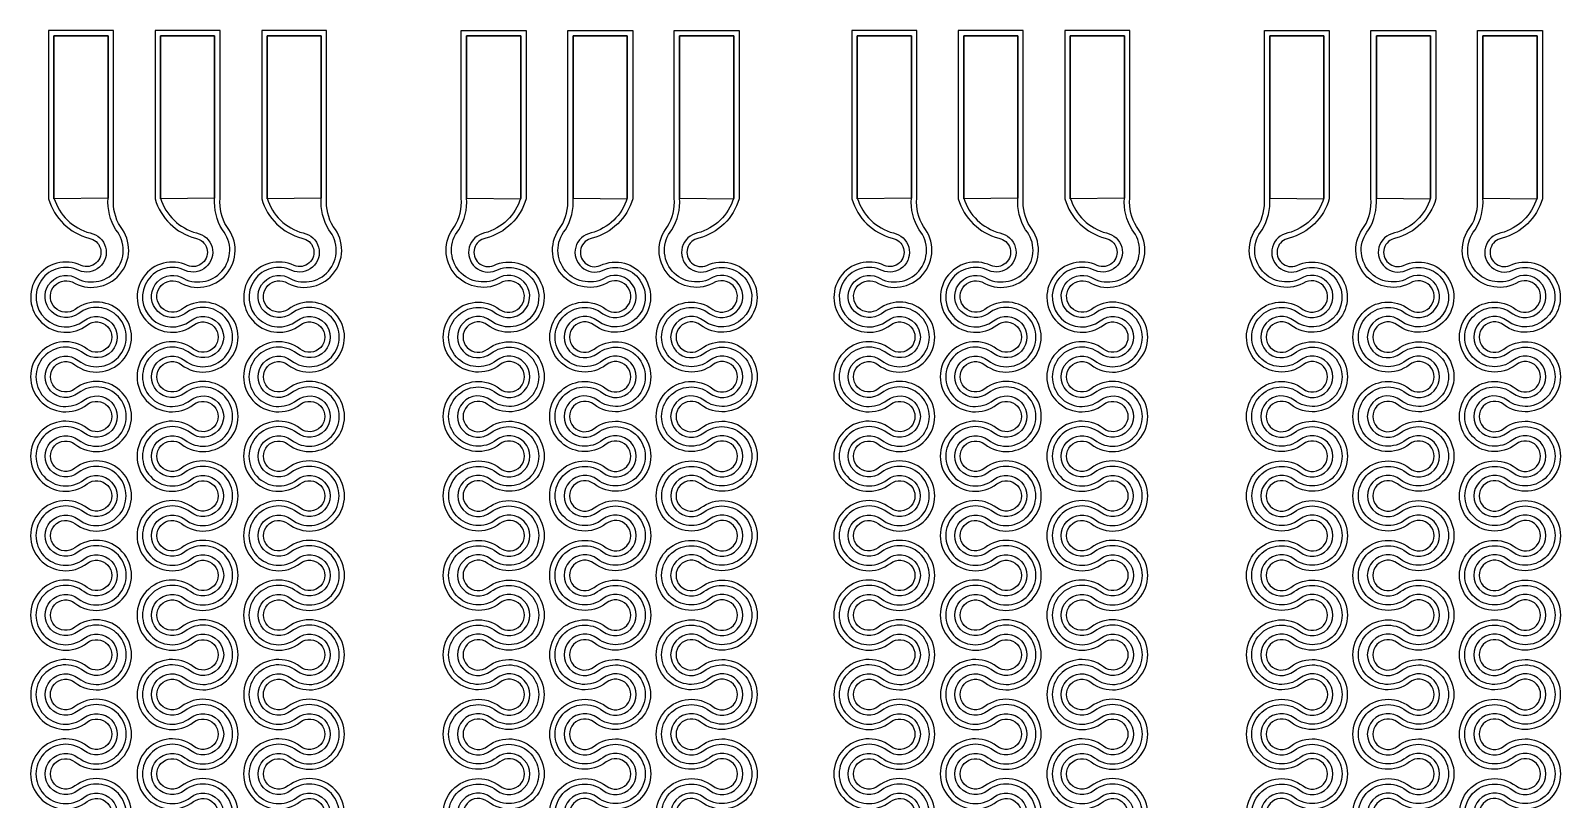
# Model space of a CAD drawing. Header units: millimetres. Extents: x -33.6 to 36.3, y -34.6 to 38.4.
# Drawn here: x 1.49 to 18.47, y -9 to -0.47 of the extents above; entities that cross this region are included whole.
import ezdxf

# ---------------------------------------------------------------- set-up
doc = ezdxf.new("R2010")
doc.units = ezdxf.units.MM
doc.layers.add('Metal Layer', color=40, linetype='Continuous')
doc.layers.add('Parylene Encapsulation', color=70, linetype='Continuous')

msp = doc.modelspace()

# ---------------------------------------------------------------- linework, layer by layer
at = {"layer": 'Metal Layer'}
for points in [[(2.024, -9.423, 2.041241), (2.024, -8.903, -2.041241), (2.024, -8.541, 2.041241), (2.024, -8.021, -2.041241), (2.024, -7.659, 2.041241), (2.024, -7.139, -2.041241), (2.024, -6.777, 2.041241), (2.024, -6.257, -2.041241), (2.024, -5.895, 2.041241), (2.024, -5.376, -2.041241), (2.024, -5.014, 2.041241), (2.024, -4.494, -2.041241), (2.024, -4.132, 2.041241), (2.024, -3.612, -1.718074), (1.983, -3.207, 0.851811), (2.441, -2.681, -0.156145), (2.354, -2.329), (2.354, -0.529), (1.754, -0.529), (1.754, -2.329, 0.258799), (2.155, -2.716, -1.116024), (2.03, -3.132, 1.794821), (2.085, -3.691, -2.041241), (2.085, -4.053, 2.041241), (2.085, -4.573, -2.041241), (2.085, -4.935, 2.041241), (2.085, -5.455, -2.041241), (2.085, -5.816, 2.041241), (2.085, -6.336, -2.041241), (2.085, -6.698, 2.041241), (2.085, -7.218, -2.041241), (2.085, -7.58, 2.041241), (2.085, -8.1, -2.041241), (2.085, -8.462, 2.041241), (2.085, -8.982, -2.041241), (2.085, -9.344, 2.041241)], [(3.205, -9.423, 2.041241), (3.205, -8.903, -2.041241), (3.205, -8.541, 2.041241), (3.205, -8.021, -2.041241), (3.205, -7.659, 2.041241), (3.205, -7.139, -2.041241), (3.205, -6.777, 2.041241), (3.205, -6.257, -2.041241), (3.205, -5.895, 2.041241), (3.205, -5.376, -2.041241), (3.205, -5.014, 2.041241), (3.205, -4.494, -2.041241), (3.205, -4.132, 2.041241), (3.205, -3.612, -1.718074), (3.165, -3.207, 0.851811), (3.622, -2.681, -0.156145), (3.536, -2.329), (3.536, -0.529), (2.936, -0.529), (2.936, -2.329, 0.258799), (3.336, -2.716, -1.116024), (3.211, -3.132, 1.794821), (3.267, -3.691, -2.041241), (3.267, -4.053, 2.041241), (3.267, -4.573, -2.041241), (3.267, -4.935, 2.041241), (3.267, -5.455, -2.041241), (3.267, -5.816, 2.041241), (3.267, -6.336, -2.041241), (3.267, -6.698, 2.041241), (3.267, -7.218, -2.041241), (3.267, -7.58, 2.041241), (3.267, -8.1, -2.041241), (3.267, -8.462, 2.041241), (3.267, -8.982, -2.041241), (3.267, -9.344, 2.041241)], [(4.387, -9.423, 2.041241), (4.387, -8.903, -2.041241), (4.387, -8.541, 2.041241), (4.387, -8.021, -2.041241), (4.387, -7.659, 2.041241), (4.387, -7.139, -2.041241), (4.387, -6.777, 2.041241), (4.387, -6.257, -2.041241), (4.387, -5.895, 2.041241), (4.387, -5.376, -2.041241), (4.387, -5.014, 2.041241), (4.387, -4.494, -2.041241), (4.387, -4.132, 2.041241), (4.387, -3.612, -1.718074), (4.346, -3.207, 0.851811), (4.804, -2.681, -0.156145), (4.718, -2.329), (4.718, -0.529), (4.118, -0.529), (4.118, -2.329, 0.258799), (4.518, -2.716, -1.116024), (4.393, -3.132, 1.794821), (4.448, -3.691, -2.041241), (4.448, -4.053, 2.041241), (4.448, -4.573, -2.041241), (4.448, -4.935, 2.041241), (4.448, -5.455, -2.041241), (4.448, -5.816, 2.041241), (4.448, -6.336, -2.041241), (4.448, -6.698, 2.041241), (4.448, -7.218, -2.041241), (4.448, -7.58, 2.041241), (4.448, -8.1, -2.041241), (4.448, -8.462, 2.041241), (4.448, -8.982, -2.041241), (4.448, -9.344, 2.041241)], [(6.663, -9.423, -2.041241), (6.663, -8.903, 2.041241), (6.663, -8.541, -2.041241), (6.663, -8.021, 2.041241), (6.663, -7.659, -2.041241), (6.663, -7.139, 2.041241), (6.663, -6.777, -2.041241), (6.663, -6.257, 2.041241), (6.663, -5.895, -2.041241), (6.663, -5.376, 2.041241), (6.663, -5.014, -2.041241), (6.663, -4.494, 2.041241), (6.663, -4.132, -2.041241), (6.663, -3.612, 1.718074), (6.703, -3.207, -0.851811), (6.246, -2.681, 0.156145), (6.332, -2.329), (6.332, -0.529), (6.932, -0.529), (6.932, -2.329, -0.258799), (6.532, -2.716, 1.116024), (6.657, -3.132, -1.794821), (6.601, -3.691, 2.041241), (6.601, -4.053, -2.041241), (6.601, -4.573, 2.041241), (6.601, -4.935, -2.041241), (6.601, -5.455, 2.041241), (6.601, -5.816, -2.041241), (6.601, -6.336, 2.041241), (6.601, -6.698, -2.041241), (6.601, -7.218, 2.041241), (6.601, -7.58, -2.041241), (6.601, -8.1, 2.041241), (6.601, -8.462, -2.041241), (6.601, -8.982, 2.041241), (6.601, -9.344, -2.041241)], [(7.844, -9.423, -2.041241), (7.844, -8.903, 2.041241), (7.844, -8.541, -2.041241), (7.844, -8.021, 2.041241), (7.844, -7.659, -2.041241), (7.844, -7.139, 2.041241), (7.844, -6.777, -2.041241), (7.844, -6.257, 2.041241), (7.844, -5.895, -2.041241), (7.844, -5.376, 2.041241), (7.844, -5.014, -2.041241), (7.844, -4.494, 2.041241), (7.844, -4.132, -2.041241), (7.844, -3.612, 1.718074), (7.885, -3.207, -0.851811), (7.427, -2.681, 0.156145), (7.514, -2.329), (7.514, -0.529), (8.114, -0.529), (8.114, -2.329, -0.258799), (7.713, -2.716, 1.116024), (7.838, -3.132, -1.794821), (7.783, -3.691, 2.041241), (7.783, -4.053, -2.041241), (7.783, -4.573, 2.041241), (7.783, -4.935, -2.041241), (7.783, -5.455, 2.041241), (7.783, -5.816, -2.041241), (7.783, -6.336, 2.041241), (7.783, -6.698, -2.041241), (7.783, -7.218, 2.041241), (7.783, -7.58, -2.041241), (7.783, -8.1, 2.041241), (7.783, -8.462, -2.041241), (7.783, -8.982, 2.041241), (7.783, -9.344, -2.041241)], [(9.026, -9.423, -2.041241), (9.026, -8.903, 2.041241), (9.026, -8.541, -2.041241), (9.026, -8.021, 2.041241), (9.026, -7.659, -2.041241), (9.026, -7.139, 2.041241), (9.026, -6.777, -2.041241), (9.026, -6.257, 2.041241), (9.026, -5.895, -2.041241), (9.026, -5.376, 2.041241), (9.026, -5.014, -2.041241), (9.026, -4.494, 2.041241), (9.026, -4.132, -2.041241), (9.026, -3.612, 1.718074), (9.067, -3.207, -0.851811), (8.609, -2.681, 0.156145), (8.695, -2.329), (8.695, -0.529), (9.295, -0.529), (9.295, -2.329, -0.258799), (8.895, -2.716, 1.116024), (9.02, -3.132, -1.794821), (8.965, -3.691, 2.041241), (8.965, -4.053, -2.041241), (8.965, -4.573, 2.041241), (8.965, -4.935, -2.041241), (8.965, -5.455, 2.041241), (8.965, -5.816, -2.041241), (8.965, -6.336, 2.041241), (8.965, -6.698, -2.041241), (8.965, -7.218, 2.041241), (8.965, -7.58, -2.041241), (8.965, -8.1, 2.041241), (8.965, -8.462, -2.041241), (8.965, -8.982, 2.041241), (8.965, -9.344, -2.041241)], [(10.935, -9.423, 2.041241), (10.935, -8.903, -2.041241), (10.935, -8.541, 2.041241), (10.935, -8.021, -2.041241), (10.935, -7.659, 2.041241), (10.935, -7.139, -2.041241), (10.935, -6.777, 2.041241), (10.935, -6.257, -2.041241), (10.935, -5.895, 2.041241), (10.935, -5.376, -2.041241), (10.935, -5.014, 2.041241), (10.935, -4.494, -2.041241), (10.935, -4.132, 2.041241), (10.935, -3.612, -1.718074), (10.894, -3.207, 0.851811), (11.352, -2.681, -0.156145), (11.266, -2.329), (11.266, -0.529), (10.666, -0.529), (10.666, -2.329, 0.258799), (11.066, -2.716, -1.116024), (10.941, -3.132, 1.794821), (10.996, -3.691, -2.041241), (10.996, -4.053, 2.041241), (10.996, -4.573, -2.041241), (10.996, -4.935, 2.041241), (10.996, -5.455, -2.041241), (10.996, -5.816, 2.041241), (10.996, -6.336, -2.041241), (10.996, -6.698, 2.041241), (10.996, -7.218, -2.041241), (10.996, -7.58, 2.041241), (10.996, -8.1, -2.041241), (10.996, -8.462, 2.041241), (10.996, -8.982, -2.041241), (10.996, -9.344, 2.041241)], [(12.117, -9.423, 2.041241), (12.117, -8.903, -2.041241), (12.117, -8.541, 2.041241), (12.117, -8.021, -2.041241), (12.117, -7.659, 2.041241), (12.117, -7.139, -2.041241), (12.117, -6.777, 2.041241), (12.117, -6.257, -2.041241), (12.117, -5.895, 2.041241), (12.117, -5.376, -2.041241), (12.117, -5.014, 2.041241), (12.117, -4.494, -2.041241), (12.117, -4.132, 2.041241), (12.117, -3.612, -1.718074), (12.076, -3.207, 0.851811), (12.534, -2.681, -0.156145), (12.447, -2.329), (12.447, -0.529), (11.847, -0.529), (11.847, -2.329, 0.258799), (12.248, -2.716, -1.116024), (12.123, -3.132, 1.794821), (12.178, -3.691, -2.041241), (12.178, -4.053, 2.041241), (12.178, -4.573, -2.041241), (12.178, -4.935, 2.041241), (12.178, -5.455, -2.041241), (12.178, -5.816, 2.041241), (12.178, -6.336, -2.041241), (12.178, -6.698, 2.041241), (12.178, -7.218, -2.041241), (12.178, -7.58, 2.041241), (12.178, -8.1, -2.041241), (12.178, -8.462, 2.041241), (12.178, -8.982, -2.041241), (12.178, -9.344, 2.041241)], [(13.298, -9.423, 2.041241), (13.298, -8.903, -2.041241), (13.298, -8.541, 2.041241), (13.298, -8.021, -2.041241), (13.298, -7.659, 2.041241), (13.298, -7.139, -2.041241), (13.298, -6.777, 2.041241), (13.298, -6.257, -2.041241), (13.298, -5.895, 2.041241), (13.298, -5.376, -2.041241), (13.298, -5.014, 2.041241), (13.298, -4.494, -2.041241), (13.298, -4.132, 2.041241), (13.298, -3.612, -1.718074), (13.258, -3.207, 0.851811), (13.715, -2.681, -0.156145), (13.629, -2.329), (13.629, -0.529), (13.029, -0.529), (13.029, -2.329, 0.258799), (13.429, -2.716, -1.116024), (13.304, -3.132, 1.794821), (13.36, -3.691, -2.041241), (13.36, -4.053, 2.041241), (13.36, -4.573, -2.041241), (13.36, -4.935, 2.041241), (13.36, -5.455, -2.041241), (13.36, -5.816, 2.041241), (13.36, -6.336, -2.041241), (13.36, -6.698, 2.041241), (13.36, -7.218, -2.041241), (13.36, -7.58, 2.041241), (13.36, -8.1, -2.041241), (13.36, -8.462, 2.041241), (13.36, -8.982, -2.041241), (13.36, -9.344, 2.041241)], [(15.574, -9.423, -2.041241), (15.574, -8.903, 2.041241), (15.574, -8.541, -2.041241), (15.574, -8.021, 2.041241), (15.574, -7.659, -2.041241), (15.574, -7.139, 2.041241), (15.574, -6.777, -2.041241), (15.574, -6.257, 2.041241), (15.574, -5.895, -2.041241), (15.574, -5.376, 2.041241), (15.574, -5.014, -2.041241), (15.574, -4.494, 2.041241), (15.574, -4.132, -2.041241), (15.574, -3.612, 1.718074), (15.615, -3.207, -0.851811), (15.157, -2.681, 0.156145), (15.243, -2.329), (15.243, -0.529), (15.843, -0.529), (15.843, -2.329, -0.258799), (15.443, -2.716, 1.116024), (15.568, -3.132, -1.794821), (15.513, -3.691, 2.041241), (15.513, -4.053, -2.041241), (15.513, -4.573, 2.041241), (15.513, -4.935, -2.041241), (15.513, -5.455, 2.041241), (15.513, -5.816, -2.041241), (15.513, -6.336, 2.041241), (15.513, -6.698, -2.041241), (15.513, -7.218, 2.041241), (15.513, -7.58, -2.041241), (15.513, -8.1, 2.041241), (15.513, -8.462, -2.041241), (15.513, -8.982, 2.041241), (15.513, -9.344, -2.041241)], [(16.756, -9.423, -2.041241), (16.756, -8.903, 2.041241), (16.756, -8.541, -2.041241), (16.756, -8.021, 2.041241), (16.756, -7.659, -2.041241), (16.756, -7.139, 2.041241), (16.756, -6.777, -2.041241), (16.756, -6.257, 2.041241), (16.756, -5.895, -2.041241), (16.756, -5.376, 2.041241), (16.756, -5.014, -2.041241), (16.756, -4.494, 2.041241), (16.756, -4.132, -2.041241), (16.756, -3.612, 1.718074), (16.796, -3.207, -0.851811), (16.339, -2.681, 0.156145), (16.425, -2.329), (16.425, -0.529), (17.025, -0.529), (17.025, -2.329, -0.258799), (16.625, -2.716, 1.116024), (16.75, -3.132, -1.794821), (16.694, -3.691, 2.041241), (16.694, -4.053, -2.041241), (16.694, -4.573, 2.041241), (16.694, -4.935, -2.041241), (16.694, -5.455, 2.041241), (16.694, -5.816, -2.041241), (16.694, -6.336, 2.041241), (16.694, -6.698, -2.041241), (16.694, -7.218, 2.041241), (16.694, -7.58, -2.041241), (16.694, -8.1, 2.041241), (16.694, -8.462, -2.041241), (16.694, -8.982, 2.041241), (16.694, -9.344, -2.041241)], [(17.937, -9.423, -2.041241), (17.937, -8.903, 2.041241), (17.937, -8.541, -2.041241), (17.937, -8.021, 2.041241), (17.937, -7.659, -2.041241), (17.937, -7.139, 2.041241), (17.937, -6.777, -2.041241), (17.937, -6.257, 2.041241), (17.937, -5.895, -2.041241), (17.937, -5.376, 2.041241), (17.937, -5.014, -2.041241), (17.937, -4.494, 2.041241), (17.937, -4.132, -2.041241), (17.937, -3.612, 1.718074), (17.978, -3.207, -0.851811), (17.52, -2.681, 0.156145), (17.607, -2.329), (17.607, -0.529), (18.207, -0.529), (18.207, -2.329, -0.258799), (17.806, -2.716, 1.116024), (17.931, -3.132, -1.794821), (17.876, -3.691, 2.041241), (17.876, -4.053, -2.041241), (17.876, -4.573, 2.041241), (17.876, -4.935, -2.041241), (17.876, -5.455, 2.041241), (17.876, -5.816, -2.041241), (17.876, -6.336, 2.041241), (17.876, -6.698, -2.041241), (17.876, -7.218, 2.041241), (17.876, -7.58, -2.041241), (17.876, -8.1, 2.041241), (17.876, -8.462, -2.041241), (17.876, -8.982, 2.041241), (17.876, -9.344, -2.041241)]]:
    msp.add_lwpolyline(points, format="xyb", dxfattribs=at)
at = {"layer": 'Parylene Encapsulation'}
for points in [[(1.987, -9.47, 2.041241), (1.987, -8.855, -2.041241), (1.987, -8.588, 2.041241), (1.987, -7.974, -2.041241), (1.987, -7.706, 2.041241), (1.987, -7.092, -2.041241), (1.987, -6.825, 2.041241), (1.987, -6.21, -2.041241), (1.987, -5.943, 2.041241), (1.987, -5.328, -2.041241), (1.987, -5.061, 2.041241), (1.987, -4.446, -2.041241), (1.987, -4.179, 2.036462), (1.988, -3.564, -1.690686), (1.955, -3.26, 0.842128), (2.49, -2.646, -0.155176), (2.414, -2.331), (2.414, -0.469), (1.694, -0.469), (1.694, -2.337, 0.263776), (2.142, -2.774, -1.118572), (2.055, -3.078, 1.790498), (2.122, -3.738, -2.042643), (2.122, -4.005, 2.041241), (2.122, -4.62, -2.041241), (2.122, -4.887, 2.041241), (2.122, -5.502, -2.041241), (2.122, -5.769, 2.041241), (2.122, -6.384, -2.041241), (2.122, -6.651, 2.041241), (2.122, -7.266, -2.041241), (2.122, -7.533, 2.041241), (2.122, -8.147, -2.041241), (2.122, -8.414, 2.041241), (2.122, -9.029, -2.041241), (2.122, -9.296, 2.041241)], [(3.169, -9.47, 2.041241), (3.169, -8.855, -2.041241), (3.169, -8.588, 2.041241), (3.169, -7.974, -2.041241), (3.169, -7.706, 2.041241), (3.169, -7.092, -2.041241), (3.169, -6.825, 2.041241), (3.169, -6.21, -2.041241), (3.169, -5.943, 2.041241), (3.169, -5.328, -2.041241), (3.169, -5.061, 2.041241), (3.169, -4.446, -2.041241), (3.169, -4.179, 2.036462), (3.17, -3.564, -1.690686), (3.137, -3.26, 0.842128), (3.671, -2.646, -0.155176), (3.596, -2.331), (3.596, -0.469), (2.876, -0.469), (2.876, -2.337, 0.263776), (3.323, -2.774, -1.118572), (3.236, -3.078, 1.790498), (3.303, -3.738, -2.042643), (3.303, -4.005, 2.041241), (3.303, -4.62, -2.041241), (3.303, -4.887, 2.041241), (3.303, -5.502, -2.041241), (3.303, -5.769, 2.041241), (3.303, -6.384, -2.041241), (3.303, -6.651, 2.041241), (3.303, -7.266, -2.041241), (3.303, -7.533, 2.041241), (3.303, -8.147, -2.041241), (3.303, -8.414, 2.041241), (3.303, -9.029, -2.041241), (3.303, -9.296, 2.041241)], [(4.35, -9.47, 2.041241), (4.35, -8.855, -2.041241), (4.35, -8.588, 2.041241), (4.35, -7.974, -2.041241), (4.35, -7.706, 2.041241), (4.35, -7.092, -2.041241), (4.35, -6.825, 2.041241), (4.35, -6.21, -2.041241), (4.35, -5.943, 2.041241), (4.35, -5.328, -2.041241), (4.35, -5.061, 2.041241), (4.35, -4.446, -2.041241), (4.35, -4.179, 2.036462), (4.351, -3.564, -1.690686), (4.319, -3.26, 0.842128), (4.853, -2.646, -0.155176), (4.778, -2.331), (4.778, -0.469), (4.058, -0.469), (4.058, -2.337, 0.263776), (4.505, -2.774, -1.118572), (4.418, -3.078, 1.790498), (4.485, -3.738, -2.042643), (4.485, -4.005, 2.041241), (4.485, -4.62, -2.041241), (4.485, -4.887, 2.041241), (4.485, -5.502, -2.041241), (4.485, -5.769, 2.041241), (4.485, -6.384, -2.041241), (4.485, -6.651, 2.041241), (4.485, -7.266, -2.041241), (4.485, -7.533, 2.041241), (4.485, -8.147, -2.041241), (4.485, -8.414, 2.041241), (4.485, -9.029, -2.041241), (4.485, -9.296, 2.041241)], [(6.7, -9.47, -2.041241), (6.7, -8.855, 2.041241), (6.7, -8.588, -2.041241), (6.7, -7.974, 2.041241), (6.7, -7.706, -2.041241), (6.7, -7.092, 2.041241), (6.7, -6.825, -2.041241), (6.7, -6.21, 2.041241), (6.7, -5.943, -2.041241), (6.7, -5.328, 2.041241), (6.7, -5.061, -2.041241), (6.7, -4.446, 2.041241), (6.7, -4.179, -2.036462), (6.698, -3.564, 1.690686), (6.731, -3.26, -0.842128), (6.197, -2.646, 0.155176), (6.272, -2.331), (6.272, -0.469), (6.992, -0.469), (6.992, -2.337, -0.263776), (6.545, -2.774, 1.118572), (6.632, -3.078, -1.790498), (6.565, -3.738, 2.042643), (6.565, -4.005, -2.041241), (6.565, -4.62, 2.041241), (6.565, -4.887, -2.041241), (6.565, -5.502, 2.041241), (6.565, -5.769, -2.041241), (6.565, -6.384, 2.041241), (6.565, -6.651, -2.041241), (6.565, -7.266, 2.041241), (6.565, -7.533, -2.041241), (6.565, -8.147, 2.041241), (6.565, -8.414, -2.041241), (6.565, -9.029, 2.041241), (6.565, -9.296, -2.041241)], [(7.881, -9.47, -2.041241), (7.881, -8.855, 2.041241), (7.881, -8.588, -2.041241), (7.881, -7.974, 2.041241), (7.881, -7.706, -2.041241), (7.881, -7.092, 2.041241), (7.881, -6.825, -2.041241), (7.881, -6.21, 2.041241), (7.881, -5.943, -2.041241), (7.881, -5.328, 2.041241), (7.881, -5.061, -2.041241), (7.881, -4.446, 2.041241), (7.881, -4.179, -2.036462), (7.88, -3.564, 1.690686), (7.913, -3.26, -0.842128), (7.378, -2.646, 0.155176), (7.454, -2.331), (7.454, -0.469), (8.174, -0.469), (8.174, -2.337, -0.263776), (7.726, -2.774, 1.118572), (7.814, -3.078, -1.790498), (7.746, -3.738, 2.042643), (7.746, -4.005, -2.041241), (7.746, -4.62, 2.041241), (7.746, -4.887, -2.041241), (7.746, -5.502, 2.041241), (7.746, -5.769, -2.041241), (7.746, -6.384, 2.041241), (7.746, -6.651, -2.041241), (7.746, -7.266, 2.041241), (7.746, -7.533, -2.041241), (7.746, -8.147, 2.041241), (7.746, -8.414, -2.041241), (7.746, -9.029, 2.041241), (7.746, -9.296, -2.041241)], [(9.063, -9.47, -2.041241), (9.063, -8.855, 2.041241), (9.063, -8.588, -2.041241), (9.063, -7.974, 2.041241), (9.063, -7.706, -2.041241), (9.063, -7.092, 2.041241), (9.063, -6.825, -2.041241), (9.063, -6.21, 2.041241), (9.063, -5.943, -2.041241), (9.063, -5.328, 2.041241), (9.063, -5.061, -2.041241), (9.063, -4.446, 2.041241), (9.063, -4.179, -2.036462), (9.062, -3.564, 1.690686), (9.094, -3.26, -0.842128), (8.56, -2.646, 0.155176), (8.635, -2.331), (8.635, -0.469), (9.355, -0.469), (9.355, -2.337, -0.263776), (8.908, -2.774, 1.118572), (8.995, -3.078, -1.790498), (8.928, -3.738, 2.042643), (8.928, -4.005, -2.041241), (8.928, -4.62, 2.041241), (8.928, -4.887, -2.041241), (8.928, -5.502, 2.041241), (8.928, -5.769, -2.041241), (8.928, -6.384, 2.041241), (8.928, -6.651, -2.041241), (8.928, -7.266, 2.041241), (8.928, -7.533, -2.041241), (8.928, -8.147, 2.041241), (8.928, -8.414, -2.041241), (8.928, -9.029, 2.041241), (8.928, -9.296, -2.041241)], [(10.898, -9.47, 2.041241), (10.898, -8.855, -2.041241), (10.898, -8.588, 2.041241), (10.898, -7.974, -2.041241), (10.898, -7.706, 2.041241), (10.898, -7.092, -2.041241), (10.898, -6.825, 2.041241), (10.898, -6.21, -2.041241), (10.898, -5.943, 2.041241), (10.898, -5.328, -2.041241), (10.898, -5.061, 2.041241), (10.898, -4.446, -2.041241), (10.898, -4.179, 2.036462), (10.899, -3.564, -1.690686), (10.867, -3.26, 0.842128), (11.401, -2.646, -0.155176), (11.326, -2.331), (11.326, -0.469), (10.606, -0.469), (10.606, -2.337, 0.263776), (11.053, -2.774, -1.118572), (10.966, -3.078, 1.790498), (11.033, -3.738, -2.042643), (11.033, -4.005, 2.041241), (11.033, -4.62, -2.041241), (11.033, -4.887, 2.041241), (11.033, -5.502, -2.041241), (11.033, -5.769, 2.041241), (11.033, -6.384, -2.041241), (11.033, -6.651, 2.041241), (11.033, -7.266, -2.041241), (11.033, -7.533, 2.041241), (11.033, -8.147, -2.041241), (11.033, -8.414, 2.041241), (11.033, -9.029, -2.041241), (11.033, -9.296, 2.041241)], [(12.08, -9.47, 2.041241), (12.08, -8.855, -2.041241), (12.08, -8.588, 2.041241), (12.08, -7.974, -2.041241), (12.08, -7.706, 2.041241), (12.08, -7.092, -2.041241), (12.08, -6.825, 2.041241), (12.08, -6.21, -2.041241), (12.08, -5.943, 2.041241), (12.08, -5.328, -2.041241), (12.08, -5.061, 2.041241), (12.08, -4.446, -2.041241), (12.08, -4.179, 2.036462), (12.081, -3.564, -1.690686), (12.048, -3.26, 0.842128), (12.583, -2.646, -0.155176), (12.507, -2.331), (12.507, -0.469), (11.787, -0.469), (11.787, -2.337, 0.263776), (12.235, -2.774, -1.118572), (12.147, -3.078, 1.790498), (12.215, -3.738, -2.042643), (12.215, -4.005, 2.041241), (12.215, -4.62, -2.041241), (12.215, -4.887, 2.041241), (12.215, -5.502, -2.041241), (12.215, -5.769, 2.041241), (12.215, -6.384, -2.041241), (12.215, -6.651, 2.041241), (12.215, -7.266, -2.041241), (12.215, -7.533, 2.041241), (12.215, -8.147, -2.041241), (12.215, -8.414, 2.041241), (12.215, -9.029, -2.041241), (12.215, -9.296, 2.041241)], [(13.261, -9.47, 2.041241), (13.261, -8.855, -2.041241), (13.261, -8.588, 2.041241), (13.261, -7.974, -2.041241), (13.261, -7.706, 2.041241), (13.261, -7.092, -2.041241), (13.261, -6.825, 2.041241), (13.261, -6.21, -2.041241), (13.261, -5.943, 2.041241), (13.261, -5.328, -2.041241), (13.261, -5.061, 2.041241), (13.261, -4.446, -2.041241), (13.261, -4.179, 2.036462), (13.263, -3.564, -1.690686), (13.23, -3.26, 0.842128), (13.764, -2.646, -0.155176), (13.689, -2.331), (13.689, -0.469), (12.969, -0.469), (12.969, -2.337, 0.263776), (13.416, -2.774, -1.118572), (13.329, -3.078, 1.790498), (13.396, -3.738, -2.042643), (13.396, -4.005, 2.041241), (13.396, -4.62, -2.041241), (13.396, -4.887, 2.041241), (13.396, -5.502, -2.041241), (13.396, -5.769, 2.041241), (13.396, -6.384, -2.041241), (13.396, -6.651, 2.041241), (13.396, -7.266, -2.041241), (13.396, -7.533, 2.041241), (13.396, -8.147, -2.041241), (13.396, -8.414, 2.041241), (13.396, -9.029, -2.041241), (13.396, -9.296, 2.041241)], [(15.611, -9.47, -2.041241), (15.611, -8.855, 2.041241), (15.611, -8.588, -2.041241), (15.611, -7.974, 2.041241), (15.611, -7.706, -2.041241), (15.611, -7.092, 2.041241), (15.611, -6.825, -2.041241), (15.611, -6.21, 2.041241), (15.611, -5.943, -2.041241), (15.611, -5.328, 2.041241), (15.611, -5.061, -2.041241), (15.611, -4.446, 2.041241), (15.611, -4.179, -2.036462), (15.61, -3.564, 1.690686), (15.642, -3.26, -0.842128), (15.108, -2.646, 0.155176), (15.183, -2.331), (15.183, -0.469), (15.903, -0.469), (15.903, -2.337, -0.263776), (15.456, -2.774, 1.118572), (15.543, -3.078, -1.790498), (15.476, -3.738, 2.042643), (15.476, -4.005, -2.041241), (15.476, -4.62, 2.041241), (15.476, -4.887, -2.041241), (15.476, -5.502, 2.041241), (15.476, -5.769, -2.041241), (15.476, -6.384, 2.041241), (15.476, -6.651, -2.041241), (15.476, -7.266, 2.041241), (15.476, -7.533, -2.041241), (15.476, -8.147, 2.041241), (15.476, -8.414, -2.041241), (15.476, -9.029, 2.041241), (15.476, -9.296, -2.041241)], [(16.792, -9.47, -2.041241), (16.792, -8.855, 2.041241), (16.792, -8.588, -2.041241), (16.792, -7.974, 2.041241), (16.792, -7.706, -2.041241), (16.792, -7.092, 2.041241), (16.792, -6.825, -2.041241), (16.792, -6.21, 2.041241), (16.792, -5.943, -2.041241), (16.792, -5.328, 2.041241), (16.792, -5.061, -2.041241), (16.792, -4.446, 2.041241), (16.792, -4.179, -2.036462), (16.791, -3.564, 1.690686), (16.824, -3.26, -0.842128), (16.29, -2.646, 0.155176), (16.365, -2.331), (16.365, -0.469), (17.085, -0.469), (17.085, -2.337, -0.263776), (16.638, -2.774, 1.118572), (16.725, -3.078, -1.790498), (16.658, -3.738, 2.042643), (16.658, -4.005, -2.041241), (16.658, -4.62, 2.041241), (16.658, -4.887, -2.041241), (16.658, -5.502, 2.041241), (16.658, -5.769, -2.041241), (16.658, -6.384, 2.041241), (16.658, -6.651, -2.041241), (16.658, -7.266, 2.041241), (16.658, -7.533, -2.041241), (16.658, -8.147, 2.041241), (16.658, -8.414, -2.041241), (16.658, -9.029, 2.041241), (16.658, -9.296, -2.041241)], [(17.974, -9.47, -2.041241), (17.974, -8.855, 2.041241), (17.974, -8.588, -2.041241), (17.974, -7.974, 2.041241), (17.974, -7.706, -2.041241), (17.974, -7.092, 2.041241), (17.974, -6.825, -2.041241), (17.974, -6.21, 2.041241), (17.974, -5.943, -2.041241), (17.974, -5.328, 2.041241), (17.974, -5.061, -2.041241), (17.974, -4.446, 2.041241), (17.974, -4.179, -2.036462), (17.973, -3.564, 1.690686), (18.006, -3.26, -0.842128), (17.471, -2.646, 0.155176), (17.547, -2.331), (17.547, -0.469), (18.267, -0.469), (18.267, -2.337, -0.263776), (17.819, -2.774, 1.118572), (17.906, -3.078, -1.790498), (17.839, -3.738, 2.042643), (17.839, -4.005, -2.041241), (17.839, -4.62, 2.041241), (17.839, -4.887, -2.041241), (17.839, -5.502, 2.041241), (17.839, -5.769, -2.041241), (17.839, -6.384, 2.041241), (17.839, -6.651, -2.041241), (17.839, -7.266, 2.041241), (17.839, -7.533, -2.041241), (17.839, -8.147, 2.041241), (17.839, -8.414, -2.041241), (17.839, -9.029, 2.041241), (17.839, -9.296, -2.041241)]]:
    msp.add_lwpolyline(points, format="xyb", dxfattribs=at)
for points in [[(1.754, -0.529), (2.354, -0.529), (2.354, -2.331), (1.754, -2.337)], [(2.936, -0.529), (3.536, -0.529), (3.536, -2.331), (2.936, -2.337)], [(4.118, -0.529), (4.718, -0.529), (4.718, -2.331), (4.118, -2.337)], [(6.932, -0.529), (6.332, -0.529), (6.332, -2.331), (6.932, -2.337)], [(8.114, -0.529), (7.514, -0.529), (7.514, -2.331), (8.114, -2.337)], [(9.295, -0.529), (8.695, -0.529), (8.695, -2.331), (9.295, -2.337)], [(10.666, -0.529), (11.266, -0.529), (11.266, -2.331), (10.666, -2.337)], [(11.847, -0.529), (12.447, -0.529), (12.447, -2.331), (11.847, -2.337)], [(13.029, -0.529), (13.629, -0.529), (13.629, -2.331), (13.029, -2.337)], [(15.843, -0.529), (15.243, -0.529), (15.243, -2.331), (15.843, -2.337)], [(17.025, -0.529), (16.425, -0.529), (16.425, -2.331), (17.025, -2.337)], [(18.207, -0.529), (17.607, -0.529), (17.607, -2.331), (18.207, -2.337)]]:
    msp.add_lwpolyline(points, close=True, dxfattribs=at)

doc.saveas('drawing.dxf')
